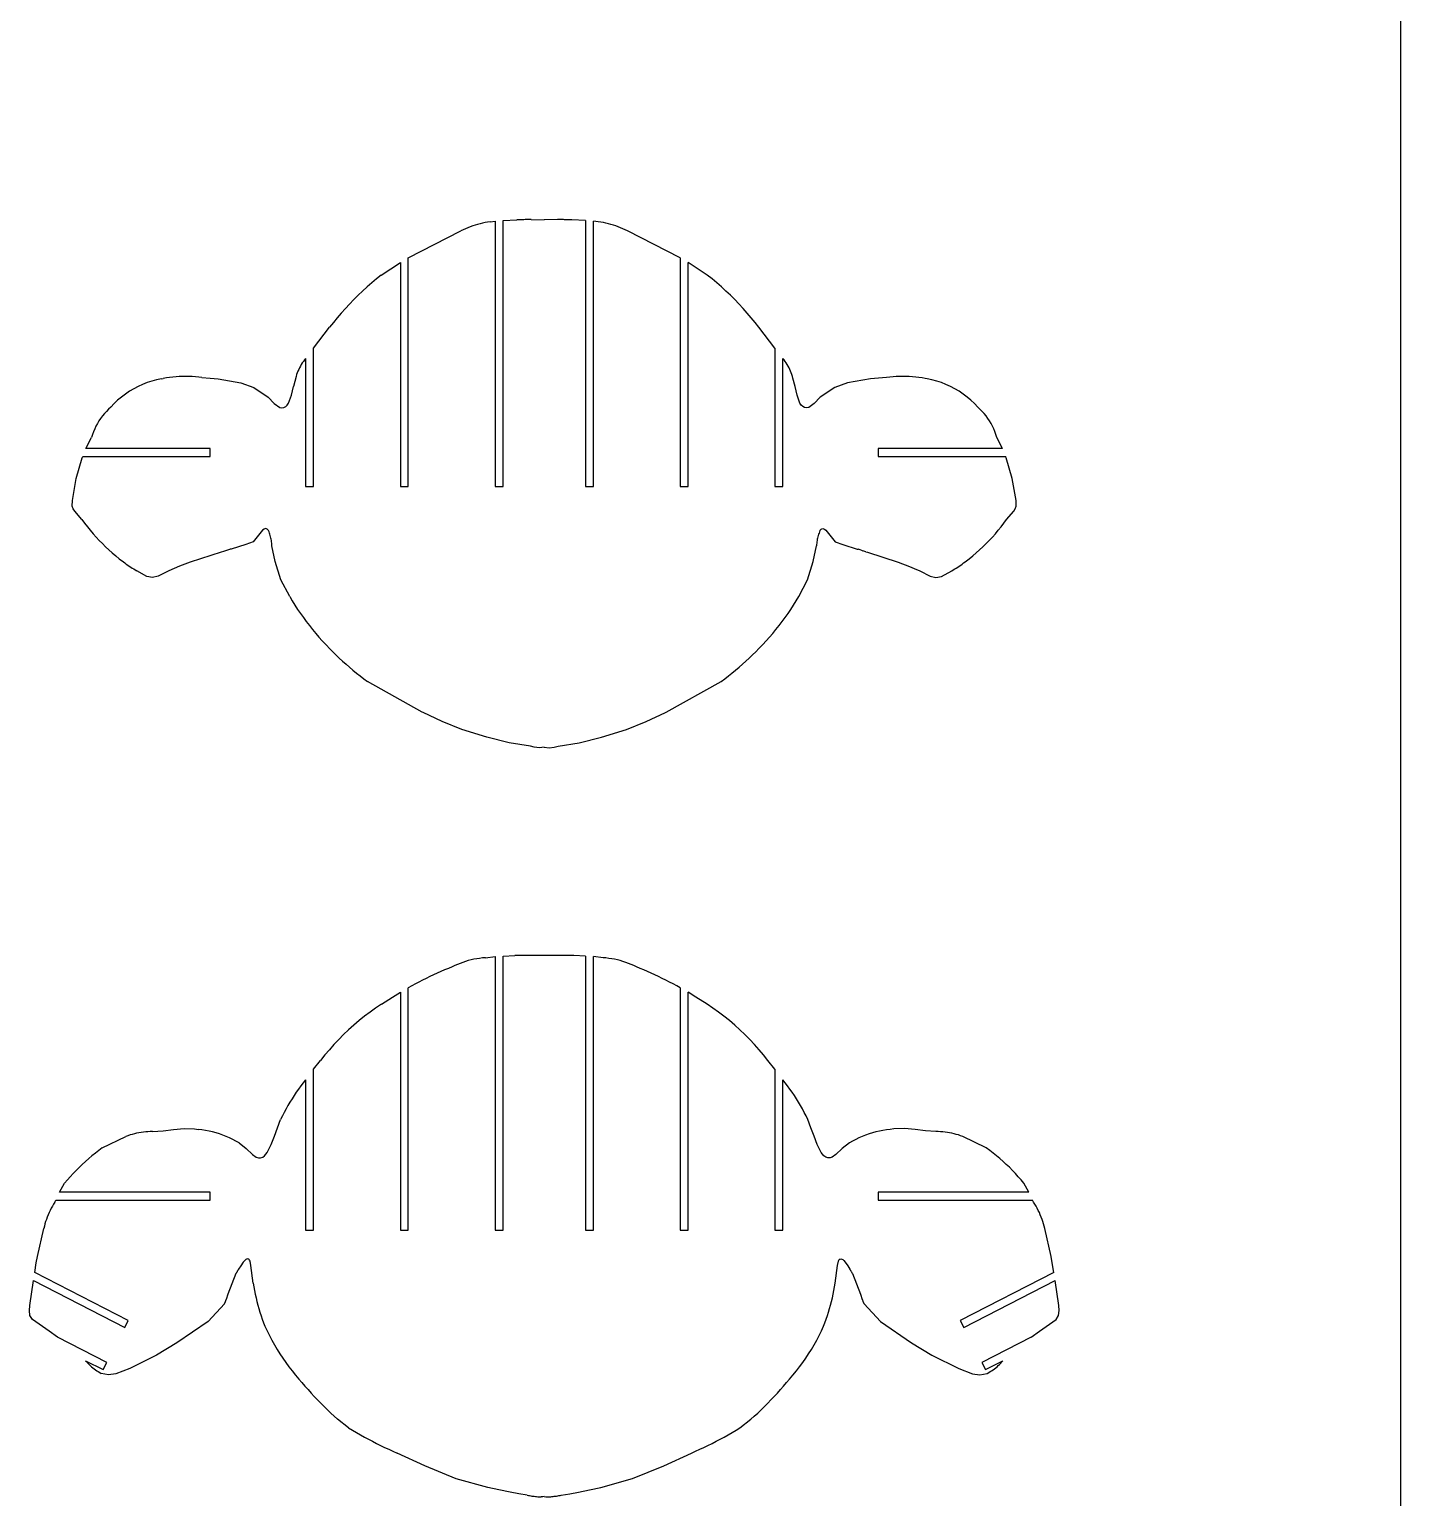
# Model space of a CAD drawing. Extents: x -170 to 170, y -270 to 270.
# Drawn here: x 105.4 to 170.5, y -0.8 to 69 of the extents above; entities that cross this region are included whole.
import ezdxf

# ---------------------------------------------------------------- set-up
doc = ezdxf.new("R2010")
doc.units = 0
doc.header["$MEASUREMENT"] = 0
doc.layers.get('0').update_dxf_attribs({"linetype": 'CONTINUOUS'})

msp = doc.modelspace()

# ---------------------------------------------------------------- linework, layer by layer
for p, q in [((170.489, 270.105), (170.489, -270.105)), ((123.358, 58.112), (125.857, 59.39)), ((125.966, 59.444), (125.857, 59.39)), ((126.077, 59.495), (125.966, 59.444)), ((126.19, 59.542), (126.077, 59.495)), ((126.304, 59.587), (126.19, 59.542)), ((126.419, 59.628), (126.304, 59.587)), ((126.535, 59.666), (126.419, 59.628)), ((126.652, 59.701), (126.535, 59.666)), ((126.77, 59.732), (126.652, 59.701)), ((126.889, 59.76), (126.77, 59.732)), ((127.009, 59.785), (126.889, 59.76)), ((127.129, 59.807), (127.009, 59.785)), ((127.25, 59.824), (127.129, 59.807)), ((127.25, 59.824), (127.483, 59.848)), ((127.483, 59.848), (127.483, 47.255)), ((127.858, 59.883), (128.511, 59.914)), ((127.858, 47.255), (127.858, 59.883)), ((128.568, 59.917), (128.511, 59.914)), ((128.624, 59.919), (128.568, 59.917)), ((128.681, 59.921), (128.624, 59.919)), ((128.738, 59.923), (128.681, 59.921)), ((128.795, 59.924), (128.738, 59.923)), ((128.852, 59.926), (128.795, 59.924)), ((128.909, 59.927), (128.852, 59.926)), ((128.966, 59.928), (128.909, 59.927)), ((129.022, 59.929), (128.966, 59.928)), ((129.079, 59.93), (129.022, 59.929)), ((129.136, 59.931), (129.079, 59.93)), ((129.193, 59.932), (129.136, 59.931)), ((129.193, 59.932), (129.816, 59.92)), ((130.44, 59.932), (129.816, 59.92)), ((130.497, 59.931), (130.44, 59.932)), ((130.554, 59.93), (130.497, 59.931)), ((130.611, 59.929), (130.554, 59.93)), ((130.667, 59.928), (130.611, 59.929)), ((130.724, 59.927), (130.667, 59.928)), ((130.781, 59.926), (130.724, 59.927)), ((130.838, 59.924), (130.781, 59.926)), ((130.895, 59.923), (130.838, 59.924)), ((130.952, 59.921), (130.895, 59.923)), ((131.009, 59.919), (130.952, 59.921)), ((131.065, 59.917), (131.009, 59.919)), ((131.122, 59.914), (131.065, 59.917)), ((131.775, 59.883), (131.122, 59.914)), ((131.775, 59.883), (131.775, 47.255)), ((132.383, 59.824), (132.15, 59.848)), ((132.15, 47.255), (132.15, 59.848)), ((132.504, 59.807), (132.383, 59.824)), ((132.624, 59.785), (132.504, 59.807)), ((132.744, 59.76), (132.624, 59.785)), ((132.863, 59.732), (132.744, 59.76)), ((132.981, 59.701), (132.863, 59.732)), ((133.098, 59.666), (132.981, 59.701)), ((133.214, 59.628), (133.098, 59.666)), ((133.329, 59.587), (133.214, 59.628)), ((133.443, 59.542), (133.329, 59.587)), ((133.556, 59.495), (133.443, 59.542)), ((133.667, 59.444), (133.556, 59.495)), ((133.776, 59.39), (133.667, 59.444)), ((136.275, 58.112), (133.776, 59.39)), ((122.073, 57.292), (122.983, 57.89)), ((122.983, 57.89), (122.983, 47.255)), ((123.358, 47.255), (123.358, 58.112)), ((136.275, 58.112), (136.275, 47.255)), ((137.56, 57.292), (136.65, 57.89)), ((136.65, 47.255), (136.65, 57.89)), ((122.073, 57.292), (121.846, 57.109)), ((137.787, 57.11), (137.56, 57.292)), ((121.189, 56.534), (120.978, 56.334)), ((121.404, 56.731), (121.189, 56.534)), ((121.623, 56.922), (121.404, 56.731)), ((121.846, 57.109), (121.623, 56.922)), ((138.011, 56.923), (137.787, 57.11)), ((138.23, 56.732), (138.011, 56.923)), ((138.445, 56.536), (138.23, 56.732)), ((138.656, 56.335), (138.445, 56.536)), ((120.568, 55.921), (120.37, 55.708)), ((120.771, 56.13), (120.568, 55.921)), ((120.978, 56.334), (120.771, 56.13)), ((138.863, 56.131), (138.656, 56.335)), ((139.066, 55.922), (138.863, 56.131)), ((139.264, 55.709), (139.066, 55.922)), ((119.986, 55.27), (119.801, 55.046)), ((120.176, 55.491), (119.986, 55.27)), ((120.37, 55.708), (120.176, 55.491)), ((139.458, 55.492), (139.264, 55.709)), ((139.648, 55.271), (139.458, 55.492)), ((139.833, 55.046), (139.648, 55.271)), ((118.858, 53.827), (119.62, 54.818)), ((119.801, 55.046), (119.62, 54.818)), ((140.013, 54.818), (139.833, 55.046)), ((140.775, 53.827), (140.013, 54.818)), ((118.858, 47.255), (118.858, 53.827)), ((140.775, 53.827), (140.775, 47.255)), ((118.278, 53.051), (118.234, 52.974)), ((118.325, 53.126), (118.278, 53.051)), ((118.375, 53.199), (118.325, 53.126)), ((118.428, 53.27), (118.375, 53.199)), ((118.483, 53.339), (118.428, 53.27)), ((118.483, 53.339), (118.483, 47.255)), ((141.205, 53.27), (141.15, 53.339)), ((141.15, 47.255), (141.15, 53.339)), ((141.258, 53.199), (141.205, 53.27)), ((141.308, 53.126), (141.258, 53.199)), ((141.355, 53.051), (141.308, 53.126)), ((141.399, 52.974), (141.355, 53.051)), ((111.405, 52.32), (111.178, 52.26)), ((111.634, 52.368), (111.405, 52.32)), ((111.634, 52.368), (111.72, 52.382)), ((111.871, 52.409), (111.72, 52.382)), ((112.024, 52.432), (111.871, 52.409)), ((112.176, 52.45), (112.024, 52.432)), ((112.33, 52.465), (112.176, 52.45)), ((112.483, 52.475), (112.33, 52.465)), ((112.637, 52.481), (112.483, 52.475)), ((112.791, 52.483), (112.637, 52.481)), ((112.945, 52.481), (112.791, 52.483)), ((113.099, 52.474), (112.945, 52.481)), ((113.252, 52.464), (113.099, 52.474)), ((113.406, 52.449), (113.252, 52.464)), ((113.558, 52.43), (113.406, 52.449)), ((113.558, 52.43), (113.943, 52.397)), ((113.943, 52.397), (114.328, 52.372)), ((114.328, 52.372), (115.407, 52.185)), ((118.031, 52.485), (117.904, 51.999)), ((118.057, 52.57), (118.031, 52.485)), ((118.086, 52.653), (118.057, 52.57)), ((118.119, 52.735), (118.086, 52.653)), ((118.154, 52.817), (118.119, 52.735)), ((118.192, 52.896), (118.154, 52.817)), ((118.234, 52.974), (118.192, 52.896)), ((141.441, 52.896), (141.399, 52.974)), ((141.479, 52.817), (141.441, 52.896)), ((141.514, 52.735), (141.479, 52.817)), ((141.547, 52.653), (141.514, 52.735)), ((141.576, 52.57), (141.547, 52.653)), ((141.602, 52.485), (141.576, 52.57)), ((141.624, 52.4), (141.602, 52.485)), ((141.729, 51.999), (141.624, 52.4)), ((145.305, 52.372), (144.226, 52.185)), ((145.69, 52.397), (145.305, 52.372)), ((146.075, 52.43), (145.69, 52.397)), ((146.227, 52.449), (146.075, 52.43)), ((146.381, 52.464), (146.227, 52.449)), ((146.534, 52.474), (146.381, 52.464)), ((146.688, 52.481), (146.534, 52.474)), ((146.842, 52.483), (146.688, 52.481)), ((146.996, 52.481), (146.842, 52.483)), ((147.15, 52.475), (146.996, 52.481)), ((147.303, 52.465), (147.15, 52.475)), ((147.457, 52.45), (147.303, 52.465)), ((147.609, 52.432), (147.457, 52.45)), ((147.762, 52.409), (147.609, 52.432)), ((147.913, 52.382), (147.762, 52.409)), ((147.999, 52.368), (147.913, 52.382)), ((148.228, 52.321), (147.999, 52.368)), ((148.455, 52.26), (148.228, 52.321)), ((109.922, 51.645), (109.735, 51.504)), ((110.116, 51.777), (109.922, 51.645)), ((110.317, 51.897), (110.116, 51.777)), ((110.524, 52.006), (110.317, 51.897)), ((110.737, 52.103), (110.524, 52.006)), ((110.956, 52.188), (110.737, 52.103)), ((111.178, 52.26), (110.956, 52.188)), ((115.407, 52.185), (116.022, 51.953)), ((116.022, 51.953), (116.705, 51.491)), ((117.674, 51.206), (117.81, 51.596)), ((117.81, 51.596), (117.904, 51.999)), ((141.823, 51.596), (141.729, 51.999)), ((141.959, 51.206), (141.823, 51.596)), ((143.611, 51.953), (142.928, 51.491)), ((144.226, 52.185), (143.611, 51.953)), ((148.677, 52.188), (148.455, 52.26)), ((148.896, 52.103), (148.677, 52.188)), ((149.109, 52.006), (148.896, 52.103)), ((149.316, 51.897), (149.109, 52.006)), ((149.517, 51.777), (149.316, 51.897)), ((149.711, 51.646), (149.517, 51.777)), ((149.898, 51.504), (149.711, 51.646)), ((109.122, 50.922), (109.021, 50.821)), ((109.227, 51.019), (109.122, 50.922)), ((109.388, 51.19), (109.227, 51.019)), ((109.557, 51.352), (109.388, 51.19)), ((109.735, 51.504), (109.557, 51.352)), ((116.705, 51.491), (116.996, 51.197)), ((116.996, 51.197), (117.255, 51.015)), ((117.255, 51.015), (117.348, 50.991)), ((117.348, 50.991), (117.451, 51)), ((117.451, 51), (117.543, 51.047)), ((117.543, 51.047), (117.613, 51.115)), ((117.613, 51.115), (117.674, 51.206)), ((142.02, 51.115), (141.959, 51.206)), ((142.09, 51.047), (142.02, 51.115)), ((142.182, 51), (142.09, 51.047)), ((142.285, 50.991), (142.182, 51)), ((142.378, 51.015), (142.285, 50.991)), ((142.637, 51.197), (142.378, 51.015)), ((142.928, 51.491), (142.637, 51.197)), ((150.076, 51.352), (149.898, 51.504)), ((150.245, 51.19), (150.076, 51.352)), ((150.406, 51.019), (150.245, 51.19)), ((150.511, 50.922), (150.406, 51.019)), ((150.612, 50.821), (150.511, 50.922)), ((108.596, 50.247), (108.528, 50.121)), ((108.67, 50.37), (108.596, 50.247)), ((108.749, 50.489), (108.67, 50.37)), ((108.834, 50.604), (108.749, 50.489)), ((108.925, 50.715), (108.834, 50.604)), ((109.021, 50.821), (108.925, 50.715)), ((150.708, 50.715), (150.612, 50.821)), ((150.799, 50.604), (150.708, 50.715)), ((150.884, 50.489), (150.799, 50.604)), ((150.963, 50.37), (150.884, 50.489)), ((151.037, 50.247), (150.963, 50.37)), ((151.105, 50.121), (151.037, 50.247)), ((108.049, 49.063), (108.321, 49.588)), ((108.363, 49.725), (108.321, 49.588)), ((108.412, 49.859), (108.363, 49.725)), ((108.467, 49.992), (108.412, 49.859)), ((108.528, 50.121), (108.467, 49.992)), ((151.166, 49.992), (151.105, 50.121)), ((151.221, 49.86), (151.166, 49.992)), ((151.27, 49.725), (151.221, 49.86)), ((151.312, 49.588), (151.27, 49.725)), ((151.584, 49.063), (151.312, 49.588)), ((113.954, 49.063), (108.049, 49.063)), ((113.954, 48.688), (113.954, 49.063)), ((151.584, 49.063), (145.679, 49.063)), ((145.679, 49.063), (145.679, 48.688)), ((107.592, 47.633), (107.872, 48.622)), ((107.872, 48.622), (107.897, 48.688)), ((107.897, 48.688), (113.954, 48.688)), ((145.679, 48.688), (151.736, 48.688)), ((151.761, 48.622), (151.736, 48.688)), ((152.041, 47.633), (151.761, 48.622)), ((107.405, 46.591), (107.592, 47.633)), ((152.228, 46.591), (152.041, 47.633)), ((118.483, 47.255), (118.858, 47.255)), ((122.983, 47.255), (123.358, 47.255)), ((127.483, 47.255), (127.858, 47.255)), ((131.775, 47.255), (132.15, 47.255)), ((136.275, 47.255), (136.65, 47.255)), ((140.775, 47.255), (141.15, 47.255)), ((107.402, 46.327), (107.405, 46.591)), ((107.445, 46.201), (107.402, 46.327)), ((107.515, 46.089), (107.445, 46.201)), ((107.857, 45.685), (107.515, 46.089)), ((151.776, 45.685), (152.118, 46.089)), ((152.118, 46.089), (152.188, 46.202)), ((152.188, 46.202), (152.231, 46.327)), ((152.231, 46.327), (152.228, 46.591)), ((107.857, 45.685), (107.985, 45.512)), ((107.985, 45.512), (108.117, 45.343)), ((108.117, 45.343), (108.252, 45.176)), ((151.381, 45.176), (151.516, 45.343)), ((151.516, 45.343), (151.648, 45.512)), ((151.648, 45.512), (151.776, 45.685)), ((108.252, 45.176), (108.391, 45.013)), ((108.391, 45.013), (108.534, 44.853)), ((108.534, 44.853), (108.681, 44.696)), ((108.681, 44.696), (108.831, 44.542)), ((115.996, 44.634), (115.638, 44.495)), ((116.443, 45.187), (115.996, 44.634)), ((116.511, 45.237), (116.443, 45.187)), ((116.549, 45.251), (116.511, 45.237)), ((116.589, 45.254), (116.549, 45.251)), ((116.627, 45.244), (116.589, 45.254)), ((116.662, 45.224), (116.627, 45.244)), ((116.721, 45.164), (116.662, 45.224)), ((116.745, 45.106), (116.721, 45.164)), ((116.766, 45.048), (116.745, 45.106)), ((116.786, 44.989), (116.766, 45.048)), ((116.804, 44.93), (116.786, 44.989)), ((116.821, 44.87), (116.804, 44.93)), ((116.835, 44.81), (116.821, 44.87)), ((116.848, 44.749), (116.835, 44.81)), ((116.859, 44.688), (116.848, 44.749)), ((116.868, 44.626), (116.859, 44.688)), ((116.876, 44.564), (116.868, 44.626)), ((142.765, 44.626), (142.758, 44.564)), ((142.774, 44.688), (142.765, 44.626)), ((142.785, 44.749), (142.774, 44.688)), ((142.798, 44.81), (142.785, 44.749)), ((142.812, 44.87), (142.798, 44.81)), ((142.829, 44.93), (142.812, 44.87)), ((142.847, 44.989), (142.829, 44.93)), ((142.867, 45.048), (142.847, 44.989)), ((142.888, 45.106), (142.867, 45.048)), ((142.912, 45.164), (142.888, 45.106)), ((142.912, 45.164), (142.971, 45.224)), ((142.971, 45.224), (143.006, 45.244)), ((143.006, 45.244), (143.044, 45.254)), ((143.044, 45.254), (143.084, 45.251)), ((143.084, 45.251), (143.122, 45.237)), ((143.122, 45.237), (143.19, 45.187)), ((143.19, 45.187), (143.637, 44.634)), ((143.637, 44.634), (143.995, 44.495)), ((150.802, 44.542), (150.952, 44.696)), ((150.952, 44.696), (151.099, 44.853)), ((151.099, 44.853), (151.242, 45.013)), ((151.242, 45.013), (151.381, 45.176)), ((108.831, 44.542), (108.985, 44.392)), ((108.985, 44.392), (109.142, 44.246)), ((109.142, 44.246), (109.302, 44.103)), ((109.302, 44.103), (109.466, 43.964)), ((109.466, 43.964), (109.632, 43.829)), ((114.467, 44.131), (113, 43.662)), ((114.576, 44.169), (114.467, 44.131)), ((114.722, 44.219), (114.576, 44.169)), ((114.868, 44.269), (114.722, 44.219)), ((114.904, 44.281), (114.868, 44.269)), ((114.914, 44.276), (114.904, 44.281)), ((114.926, 44.273), (114.914, 44.276)), ((114.951, 44.274), (114.926, 44.273)), ((115.638, 44.495), (114.951, 44.274)), ((116.881, 44.503), (116.876, 44.564)), ((116.885, 44.441), (116.881, 44.503)), ((117.043, 43.693), (116.885, 44.441)), ((142.59, 43.693), (142.748, 44.441)), ((142.752, 44.503), (142.748, 44.441)), ((142.758, 44.564), (142.752, 44.503)), ((143.995, 44.495), (144.682, 44.274)), ((144.682, 44.274), (144.707, 44.273)), ((144.707, 44.273), (144.719, 44.276)), ((144.719, 44.276), (144.729, 44.281)), ((144.874, 44.231), (144.729, 44.281)), ((144.874, 44.231), (144.947, 44.206)), ((145.093, 44.156), (144.947, 44.206)), ((145.093, 44.156), (145.166, 44.131)), ((145.166, 44.131), (146.633, 43.662)), ((150.001, 43.829), (150.167, 43.964)), ((150.167, 43.964), (150.331, 44.103)), ((150.331, 44.103), (150.491, 44.246)), ((150.491, 44.246), (150.648, 44.392)), ((150.648, 44.392), (150.802, 44.542)), ((109.632, 43.829), (109.698, 43.776)), ((109.698, 43.776), (109.764, 43.725)), ((109.764, 43.725), (109.831, 43.674)), ((109.831, 43.674), (109.899, 43.624)), ((109.899, 43.624), (109.967, 43.575)), ((109.967, 43.575), (110.036, 43.526)), ((110.036, 43.526), (110.105, 43.479)), ((110.105, 43.479), (110.175, 43.432)), ((110.175, 43.432), (110.246, 43.386)), ((110.246, 43.386), (110.317, 43.341)), ((110.317, 43.341), (110.388, 43.297)), ((110.388, 43.297), (110.46, 43.254)), ((110.944, 42.977), (110.46, 43.254)), ((111.983, 43.253), (111.488, 42.994)), ((112.242, 43.368), (111.983, 43.253)), ((112.497, 43.471), (112.242, 43.368)), ((113, 43.662), (112.497, 43.471)), ((117.306, 42.827), (117.043, 43.693)), ((142.327, 42.827), (142.59, 43.693)), ((146.633, 43.662), (147.169, 43.458)), ((147.169, 43.458), (147.391, 43.368)), ((147.391, 43.368), (147.65, 43.253)), ((147.65, 43.253), (148.145, 42.994)), ((148.689, 42.977), (149.173, 43.254)), ((149.173, 43.254), (149.245, 43.297)), ((149.245, 43.297), (149.316, 43.341)), ((149.316, 43.341), (149.387, 43.386)), ((149.387, 43.386), (149.458, 43.432)), ((149.458, 43.432), (149.528, 43.479)), ((149.528, 43.479), (149.597, 43.526)), ((149.597, 43.526), (149.666, 43.575)), ((149.666, 43.575), (149.734, 43.624)), ((149.734, 43.624), (149.802, 43.674)), ((149.802, 43.674), (149.869, 43.725)), ((149.869, 43.725), (149.935, 43.776)), ((149.935, 43.776), (150.001, 43.829)), ((111.218, 42.929), (110.944, 42.977)), ((111.488, 42.994), (111.218, 42.929)), ((117.726, 42.026), (117.306, 42.827)), ((141.907, 42.026), (142.327, 42.827)), ((148.145, 42.994), (148.416, 42.929)), ((148.416, 42.929), (148.689, 42.977)), ((117.726, 42.026), (117.848, 41.822)), ((141.785, 41.822), (141.907, 42.026)), ((117.848, 41.822), (117.974, 41.621)), ((117.974, 41.621), (118.104, 41.422)), ((118.104, 41.422), (118.238, 41.225)), ((118.238, 41.225), (118.375, 41.032)), ((141.258, 41.032), (141.395, 41.225)), ((141.395, 41.225), (141.529, 41.422)), ((141.529, 41.422), (141.659, 41.621)), ((141.659, 41.621), (141.785, 41.822)), ((118.375, 41.032), (118.516, 40.841)), ((118.516, 40.841), (118.661, 40.652)), ((118.661, 40.652), (118.81, 40.467)), ((118.81, 40.467), (118.962, 40.284)), ((140.671, 40.284), (140.823, 40.467)), ((140.823, 40.467), (140.972, 40.652)), ((140.972, 40.652), (141.117, 40.841)), ((141.117, 40.841), (141.258, 41.032)), ((118.962, 40.284), (119.117, 40.104)), ((119.117, 40.104), (119.276, 39.928)), ((119.276, 39.928), (119.439, 39.754)), ((119.469, 39.722), (119.439, 39.754)), ((140.164, 39.722), (140.194, 39.754)), ((140.194, 39.754), (140.357, 39.928)), ((140.357, 39.928), (140.516, 40.104)), ((140.516, 40.104), (140.671, 40.284)), ((119.469, 39.722), (119.619, 39.565)), ((119.619, 39.565), (119.771, 39.41)), ((119.771, 39.41), (119.926, 39.258)), ((119.926, 39.258), (120.082, 39.108)), ((120.082, 39.108), (120.242, 38.961)), ((139.392, 38.961), (139.551, 39.108)), ((139.551, 39.108), (139.707, 39.258)), ((139.707, 39.258), (139.862, 39.41)), ((139.862, 39.41), (140.014, 39.565)), ((140.014, 39.565), (140.164, 39.722)), ((120.242, 38.961), (120.403, 38.816)), ((120.403, 38.816), (120.566, 38.674)), ((120.566, 38.674), (120.732, 38.534)), ((120.732, 38.534), (120.9, 38.397)), ((120.9, 38.397), (121.07, 38.262)), ((138.563, 38.262), (138.733, 38.397)), ((138.733, 38.397), (138.901, 38.534)), ((138.901, 38.534), (139.067, 38.674)), ((139.067, 38.674), (139.23, 38.816)), ((139.23, 38.816), (139.392, 38.961)), ((121.07, 38.262), (121.242, 38.13)), ((121.242, 38.13), (121.416, 38.001)), ((124.021, 36.544), (121.416, 38.001)), ((135.612, 36.544), (138.217, 38.001)), ((138.217, 38.001), (138.391, 38.13)), ((138.391, 38.13), (138.563, 38.262)), ((124.062, 36.523), (124.021, 36.544)), ((124.97, 36.094), (124.062, 36.523)), ((134.663, 36.094), (135.578, 36.527)), ((135.578, 36.527), (135.612, 36.544)), ((125.907, 35.712), (124.97, 36.094)), ((127.091, 35.354), (125.907, 35.712)), ((132.542, 35.354), (133.726, 35.712)), ((133.726, 35.712), (134.663, 36.094)), ((128.154, 35.084), (127.091, 35.354)), ((129.158, 34.922), (128.154, 35.084)), ((129.342, 34.875), (129.158, 34.922)), ((129.588, 34.848), (129.342, 34.875)), ((129.817, 34.879), (129.588, 34.848)), ((129.817, 34.879), (130.045, 34.848)), ((130.045, 34.848), (130.291, 34.875)), ((130.291, 34.875), (130.475, 34.922)), ((130.475, 34.922), (131.479, 35.084)), ((131.479, 35.084), (132.542, 35.354)), ((125.44, 24.446), (125.262, 24.374)), ((125.564, 24.506), (125.44, 24.446)), ((125.69, 24.562), (125.564, 24.506)), ((125.818, 24.613), (125.69, 24.562)), ((125.947, 24.66), (125.818, 24.613)), ((126.078, 24.703), (125.947, 24.66)), ((126.21, 24.742), (126.078, 24.703)), ((126.344, 24.776), (126.21, 24.742)), ((126.478, 24.806), (126.344, 24.776)), ((126.613, 24.831), (126.478, 24.806)), ((126.749, 24.852), (126.613, 24.831)), ((126.886, 24.868), (126.749, 24.852)), ((127.023, 24.88), (126.886, 24.868)), ((127.023, 24.88), (127.483, 24.936)), ((127.483, 24.936), (127.483, 11.943)), ((127.858, 24.961), (128.419, 24.984)), ((127.858, 11.943), (127.858, 24.961)), ((128.489, 24.986), (128.419, 24.984)), ((128.56, 24.988), (128.489, 24.986)), ((128.63, 24.99), (128.56, 24.988)), ((128.701, 24.991), (128.63, 24.99)), ((128.771, 24.992), (128.701, 24.991)), ((128.841, 24.993), (128.771, 24.992)), ((128.912, 24.994), (128.841, 24.993)), ((128.982, 24.994), (128.912, 24.994)), ((129.052, 24.994), (128.982, 24.994)), ((129.123, 24.994), (129.052, 24.994)), ((129.193, 24.994), (129.123, 24.994)), ((129.264, 24.994), (129.193, 24.994)), ((130.369, 24.994), (129.264, 24.994)), ((130.44, 24.994), (130.369, 24.994)), ((130.51, 24.994), (130.44, 24.994)), ((130.581, 24.994), (130.51, 24.994)), ((130.651, 24.994), (130.581, 24.994)), ((130.721, 24.994), (130.651, 24.994)), ((130.792, 24.993), (130.721, 24.994)), ((130.862, 24.992), (130.792, 24.993)), ((130.932, 24.991), (130.862, 24.992)), ((131.003, 24.99), (130.932, 24.991)), ((131.073, 24.988), (131.003, 24.99)), ((131.144, 24.986), (131.073, 24.988)), ((131.214, 24.984), (131.144, 24.986)), ((131.775, 24.961), (131.214, 24.984)), ((131.775, 24.961), (131.775, 11.943)), ((132.61, 24.88), (132.15, 24.936)), ((132.15, 11.943), (132.15, 24.936)), ((132.747, 24.868), (132.61, 24.88)), ((132.884, 24.852), (132.747, 24.868)), ((133.02, 24.831), (132.884, 24.852)), ((133.155, 24.806), (133.02, 24.831)), ((133.289, 24.776), (133.155, 24.806)), ((133.423, 24.742), (133.289, 24.776)), ((133.555, 24.703), (133.423, 24.742)), ((133.686, 24.66), (133.555, 24.703)), ((133.815, 24.613), (133.686, 24.66)), ((133.943, 24.562), (133.815, 24.613)), ((134.069, 24.506), (133.943, 24.562)), ((134.193, 24.446), (134.069, 24.506)), ((134.371, 24.374), (134.193, 24.446)), ((123.866, 23.728), (123.696, 23.639)), ((124.037, 23.816), (123.866, 23.728)), ((124.209, 23.902), (124.037, 23.816)), ((124.382, 23.985), (124.209, 23.902)), ((124.557, 24.067), (124.382, 23.985)), ((124.732, 24.147), (124.557, 24.067)), ((124.907, 24.225), (124.732, 24.147)), ((125.084, 24.301), (124.907, 24.225)), ((125.262, 24.374), (125.084, 24.301)), ((134.549, 24.301), (134.371, 24.374)), ((134.726, 24.225), (134.549, 24.301)), ((134.901, 24.147), (134.726, 24.225)), ((135.076, 24.067), (134.901, 24.147)), ((135.25, 23.985), (135.076, 24.067)), ((135.424, 23.902), (135.25, 23.985)), ((135.596, 23.816), (135.424, 23.902)), ((135.767, 23.728), (135.596, 23.816)), ((135.937, 23.639), (135.767, 23.728)), ((122.083, 22.674), (122.615, 23.016)), ((122.615, 23.016), (122.983, 23.239)), ((122.983, 23.239), (122.983, 11.943)), ((123.527, 23.547), (123.358, 23.454)), ((123.358, 11.943), (123.358, 23.454)), ((123.696, 23.639), (123.527, 23.547)), ((136.106, 23.547), (135.937, 23.639)), ((136.275, 23.454), (136.106, 23.547)), ((136.275, 23.454), (136.275, 11.943)), ((137.018, 23.016), (136.65, 23.239)), ((136.65, 11.943), (136.65, 23.239)), ((137.55, 22.674), (137.018, 23.016)), ((121.81, 22.49), (121.542, 22.299)), ((122.083, 22.674), (121.81, 22.49)), ((137.823, 22.491), (137.55, 22.674)), ((138.091, 22.299), (137.823, 22.491)), ((120.772, 21.681), (120.527, 21.461)), ((121.023, 21.894), (120.772, 21.681)), ((121.28, 22.1), (121.023, 21.894)), ((121.542, 22.299), (121.28, 22.1)), ((138.353, 22.101), (138.091, 22.299)), ((138.61, 21.895), (138.353, 22.101)), ((138.861, 21.681), (138.61, 21.895)), ((139.106, 21.461), (138.861, 21.681)), ((120.056, 21.001), (119.831, 20.761)), ((120.289, 21.234), (120.056, 21.001)), ((120.527, 21.461), (120.289, 21.234)), ((139.344, 21.234), (139.106, 21.461)), ((139.577, 21.001), (139.344, 21.234)), ((139.802, 20.761), (139.577, 21.001)), ((119.401, 20.263), (119.196, 20.005)), ((119.612, 20.515), (119.401, 20.263)), ((119.831, 20.761), (119.612, 20.515)), ((140.021, 20.515), (139.802, 20.761)), ((140.232, 20.263), (140.021, 20.515)), ((140.437, 20.005), (140.232, 20.263)), ((118.858, 19.583), (119.196, 20.005)), ((118.858, 11.943), (118.858, 19.583)), ((140.775, 19.583), (140.437, 20.005)), ((140.775, 19.583), (140.775, 11.943)), ((118.369, 18.942), (118.257, 18.793)), ((118.483, 19.088), (118.369, 18.942)), ((118.483, 19.088), (118.483, 11.943)), ((141.264, 18.942), (141.15, 19.088)), ((141.15, 11.943), (141.15, 19.088)), ((141.376, 18.793), (141.264, 18.942)), ((117.837, 18.18), (117.739, 18.022)), ((117.938, 18.337), (117.837, 18.18)), ((118.041, 18.491), (117.938, 18.337)), ((118.147, 18.643), (118.041, 18.491)), ((118.257, 18.793), (118.147, 18.643)), ((141.486, 18.643), (141.376, 18.793)), ((141.592, 18.491), (141.486, 18.643)), ((141.695, 18.337), (141.592, 18.491)), ((141.796, 18.18), (141.695, 18.337)), ((141.893, 18.022), (141.796, 18.18)), ((117.465, 17.538), (117.379, 17.373)), ((117.553, 17.701), (117.465, 17.538)), ((117.645, 17.863), (117.553, 17.701)), ((117.739, 18.022), (117.645, 17.863)), ((141.988, 17.863), (141.893, 18.022)), ((142.08, 17.701), (141.988, 17.863)), ((142.168, 17.538), (142.08, 17.701)), ((142.254, 17.373), (142.168, 17.538)), ((112.208, 16.73), (112.708, 16.773)), ((112.708, 16.773), (113.208, 16.756)), ((113.208, 16.756), (113.391, 16.732)), ((117.004, 16.412), (117.149, 16.81)), ((117.149, 16.81), (117.297, 17.206)), ((117.379, 17.373), (117.297, 17.206)), ((142.336, 17.206), (142.254, 17.373)), ((142.484, 16.81), (142.336, 17.206)), ((142.629, 16.412), (142.484, 16.81)), ((146.425, 16.756), (146.242, 16.732)), ((146.925, 16.773), (146.425, 16.756)), ((147.425, 16.73), (146.925, 16.773)), ((108.827, 15.85), (109.937, 16.394)), ((110.04, 16.431), (109.937, 16.394)), ((110.143, 16.464), (110.04, 16.431)), ((110.247, 16.494), (110.143, 16.464)), ((110.352, 16.521), (110.247, 16.494)), ((110.458, 16.545), (110.352, 16.521)), ((110.565, 16.566), (110.458, 16.545)), ((110.672, 16.584), (110.565, 16.566)), ((110.78, 16.599), (110.672, 16.584)), ((110.887, 16.61), (110.78, 16.599)), ((110.996, 16.619), (110.887, 16.61)), ((111.104, 16.624), (110.996, 16.619)), ((111.213, 16.626), (111.104, 16.624)), ((111.213, 16.626), (111.713, 16.656)), ((111.713, 16.656), (112.208, 16.73)), ((113.56, 16.71), (113.391, 16.732)), ((113.729, 16.683), (113.56, 16.71)), ((113.897, 16.649), (113.729, 16.683)), ((114.064, 16.61), (113.897, 16.649)), ((114.229, 16.564), (114.064, 16.61)), ((114.392, 16.513), (114.229, 16.564)), ((114.554, 16.455), (114.392, 16.513)), ((114.713, 16.393), (114.554, 16.455)), ((114.87, 16.324), (114.713, 16.393)), ((115.024, 16.25), (114.87, 16.324)), ((115.176, 16.17), (115.024, 16.25)), ((115.324, 16.085), (115.176, 16.17)), ((115.324, 16.085), (115.661, 15.828)), ((116.853, 16.017), (117.004, 16.412)), ((142.78, 16.017), (142.629, 16.412)), ((144.309, 16.085), (143.972, 15.828)), ((144.457, 16.17), (144.309, 16.085)), ((144.609, 16.25), (144.457, 16.17)), ((144.763, 16.324), (144.609, 16.25)), ((144.92, 16.393), (144.763, 16.324)), ((145.079, 16.456), (144.92, 16.393)), ((145.241, 16.513), (145.079, 16.456)), ((145.404, 16.564), (145.241, 16.513)), ((145.569, 16.61), (145.404, 16.564)), ((145.736, 16.649), (145.569, 16.61)), ((145.904, 16.683), (145.736, 16.649)), ((146.073, 16.71), (145.904, 16.683)), ((146.242, 16.732), (146.073, 16.71)), ((147.92, 16.656), (147.425, 16.73)), ((148.42, 16.626), (147.92, 16.656)), ((148.529, 16.624), (148.42, 16.626)), ((148.637, 16.619), (148.529, 16.624)), ((148.745, 16.61), (148.637, 16.619)), ((148.853, 16.599), (148.745, 16.61)), ((148.961, 16.584), (148.853, 16.599)), ((149.068, 16.566), (148.961, 16.584)), ((149.175, 16.546), (149.068, 16.566)), ((149.281, 16.521), (149.175, 16.546)), ((149.386, 16.494), (149.281, 16.521)), ((149.49, 16.464), (149.386, 16.494)), ((149.593, 16.431), (149.49, 16.464)), ((149.696, 16.395), (149.593, 16.431)), ((150.806, 15.85), (149.696, 16.395)), ((108.181, 15.344), (108.027, 15.209)), ((108.338, 15.476), (108.181, 15.344)), ((108.499, 15.604), (108.338, 15.476)), ((108.662, 15.729), (108.499, 15.604)), ((108.827, 15.85), (108.662, 15.729)), ((115.661, 15.828), (115.968, 15.538)), ((115.968, 15.538), (116.139, 15.414)), ((116.139, 15.414), (116.24, 15.38)), ((116.24, 15.38), (116.345, 15.38)), ((116.345, 15.38), (116.446, 15.413)), ((116.446, 15.413), (116.532, 15.475)), ((116.532, 15.475), (116.665, 15.639)), ((116.665, 15.639), (116.853, 16.017)), ((142.968, 15.639), (142.78, 16.017)), ((143.101, 15.475), (142.968, 15.639)), ((143.187, 15.414), (143.101, 15.475)), ((143.288, 15.38), (143.187, 15.414)), ((143.393, 15.38), (143.288, 15.38)), ((143.494, 15.415), (143.393, 15.38)), ((143.665, 15.538), (143.494, 15.415)), ((143.972, 15.828), (143.665, 15.538)), ((150.972, 15.729), (150.806, 15.85)), ((151.134, 15.604), (150.972, 15.729)), ((151.295, 15.476), (151.134, 15.604)), ((151.452, 15.344), (151.295, 15.476)), ((151.606, 15.209), (151.452, 15.344)), ((107.582, 14.783), (107.441, 14.635)), ((107.727, 14.928), (107.582, 14.783)), ((107.876, 15.07), (107.727, 14.928)), ((108.027, 15.209), (107.876, 15.07)), ((151.757, 15.07), (151.606, 15.209)), ((151.906, 14.929), (151.757, 15.07)), ((152.051, 14.783), (151.906, 14.929)), ((152.192, 14.635), (152.051, 14.783)), ((106.8, 13.75), (107.035, 14.172)), ((107.167, 14.329), (107.035, 14.172)), ((107.302, 14.484), (107.167, 14.329)), ((107.441, 14.635), (107.302, 14.484)), ((152.331, 14.484), (152.192, 14.635)), ((152.466, 14.329), (152.331, 14.484)), ((152.598, 14.172), (152.466, 14.329)), ((152.833, 13.751), (152.598, 14.172)), ((106.578, 13.279), (106.517, 13.182)), ((106.578, 13.279), (106.628, 13.375)), ((106.628, 13.375), (113.954, 13.375)), ((113.954, 13.75), (106.8, 13.75)), ((113.954, 13.375), (113.954, 13.75)), ((145.679, 13.751), (145.679, 13.376)), ((152.833, 13.751), (145.679, 13.751)), ((145.679, 13.376), (153.005, 13.376)), ((153.055, 13.279), (153.005, 13.376)), ((153.116, 13.182), (153.055, 13.279)), ((106.213, 12.565), (106.174, 12.457)), ((106.256, 12.672), (106.213, 12.565)), ((106.302, 12.777), (106.256, 12.672)), ((106.351, 12.88), (106.302, 12.777)), ((106.403, 12.982), (106.351, 12.88)), ((106.458, 13.083), (106.403, 12.982)), ((106.517, 13.182), (106.458, 13.083)), ((153.175, 13.083), (153.116, 13.182)), ((153.23, 12.982), (153.175, 13.083)), ((153.282, 12.88), (153.23, 12.982)), ((153.331, 12.777), (153.282, 12.88)), ((153.377, 12.672), (153.331, 12.777)), ((153.42, 12.565), (153.377, 12.672)), ((153.459, 12.458), (153.42, 12.565)), ((105.746, 10.687), (106.049, 12.016)), ((106.075, 12.128), (106.049, 12.016)), ((106.104, 12.239), (106.075, 12.128)), ((106.137, 12.349), (106.104, 12.239)), ((106.174, 12.457), (106.137, 12.349)), ((118.483, 11.943), (118.858, 11.943)), ((122.983, 11.943), (123.358, 11.943)), ((127.483, 11.943), (127.858, 11.943)), ((131.775, 11.943), (132.15, 11.943)), ((136.275, 11.943), (136.65, 11.943)), ((140.775, 11.943), (141.15, 11.943)), ((153.496, 12.349), (153.459, 12.458)), ((153.529, 12.239), (153.496, 12.349)), ((153.558, 12.128), (153.529, 12.239)), ((153.584, 12.016), (153.558, 12.128)), ((153.887, 10.687), (153.584, 12.016)), ((105.691, 10.391), (105.746, 10.687)), ((115.594, 10.51), (115.522, 10.428)), ((115.638, 10.545), (115.594, 10.51)), ((115.683, 10.568), (115.638, 10.545)), ((115.735, 10.577), (115.683, 10.568)), ((115.762, 10.573), (115.735, 10.577)), ((115.786, 10.561), (115.762, 10.573)), ((115.803, 10.547), (115.786, 10.561)), ((115.818, 10.528), (115.803, 10.547)), ((115.843, 10.474), (115.818, 10.528)), ((115.882, 10.265), (115.843, 10.474)), ((143.751, 10.265), (143.79, 10.474)), ((143.79, 10.474), (143.815, 10.528)), ((143.815, 10.528), (143.83, 10.547)), ((143.83, 10.547), (143.847, 10.561)), ((143.847, 10.561), (143.871, 10.573)), ((143.871, 10.573), (143.898, 10.577)), ((143.898, 10.577), (143.95, 10.568)), ((143.95, 10.568), (143.995, 10.545)), ((143.995, 10.545), (144.039, 10.51)), ((144.039, 10.51), (144.111, 10.428)), ((153.942, 10.391), (153.887, 10.687)), ((105.619, 9.937), (105.691, 10.391)), ((110.063, 7.657), (105.619, 9.937)), ((115.175, 9.884), (114.791, 8.909)), ((115.185, 9.902), (115.175, 9.884)), ((115.195, 9.92), (115.185, 9.902)), ((115.206, 9.938), (115.195, 9.92)), ((115.216, 9.956), (115.206, 9.938)), ((115.227, 9.974), (115.216, 9.956)), ((115.238, 9.992), (115.227, 9.974)), ((115.248, 10.01), (115.238, 9.992)), ((115.259, 10.028), (115.248, 10.01)), ((115.27, 10.046), (115.259, 10.028)), ((115.28, 10.064), (115.27, 10.046)), ((115.291, 10.082), (115.28, 10.064)), ((115.302, 10.1), (115.291, 10.082)), ((115.401, 10.257), (115.302, 10.1)), ((115.522, 10.428), (115.401, 10.257)), ((115.999, 9.422), (115.882, 10.265)), ((143.634, 9.422), (143.751, 10.265)), ((144.111, 10.428), (144.232, 10.257)), ((144.232, 10.257), (144.331, 10.1)), ((144.342, 10.082), (144.331, 10.1)), ((144.353, 10.064), (144.342, 10.082)), ((144.363, 10.046), (144.353, 10.064)), ((144.374, 10.028), (144.363, 10.046)), ((144.385, 10.01), (144.374, 10.028)), ((144.395, 9.992), (144.385, 10.01)), ((144.406, 9.974), (144.395, 9.992)), ((144.417, 9.956), (144.406, 9.974)), ((144.427, 9.938), (144.417, 9.956)), ((144.438, 9.92), (144.427, 9.938)), ((144.448, 9.902), (144.438, 9.92)), ((144.458, 9.884), (144.448, 9.902)), ((144.458, 9.884), (144.842, 8.909)), ((154.014, 9.937), (149.57, 7.657)), ((154.014, 9.937), (153.942, 10.391)), ((105.381, 8.36), (105.555, 9.548)), ((105.555, 9.548), (109.891, 7.323)), ((115.999, 9.422), (116.028, 9.249)), ((116.028, 9.249), (116.059, 9.076)), ((116.059, 9.076), (116.094, 8.903)), ((143.539, 8.903), (143.574, 9.076)), ((143.574, 9.076), (143.605, 9.249)), ((143.605, 9.249), (143.634, 9.422)), ((149.742, 7.323), (154.078, 9.548)), ((154.252, 8.36), (154.078, 9.548)), ((114.627, 8.448), (113.851, 7.605)), ((114.627, 8.448), (114.635, 8.464)), ((114.635, 8.464), (114.643, 8.48)), ((114.643, 8.48), (114.651, 8.496)), ((114.651, 8.496), (114.658, 8.513)), ((114.658, 8.513), (114.665, 8.529)), ((114.665, 8.529), (114.672, 8.546)), ((114.672, 8.546), (114.679, 8.563)), ((114.679, 8.563), (114.686, 8.579)), ((114.686, 8.579), (114.692, 8.596)), ((114.692, 8.596), (114.698, 8.613)), ((114.698, 8.613), (114.705, 8.63)), ((114.705, 8.63), (114.71, 8.647)), ((114.791, 8.909), (114.71, 8.647)), ((116.094, 8.903), (116.132, 8.731)), ((116.132, 8.731), (116.174, 8.56)), ((116.174, 8.56), (116.218, 8.39)), ((116.218, 8.39), (116.265, 8.221)), ((143.368, 8.221), (143.415, 8.39)), ((143.415, 8.39), (143.459, 8.56)), ((143.459, 8.56), (143.501, 8.732)), ((143.501, 8.732), (143.539, 8.903)), ((144.842, 8.909), (144.923, 8.647)), ((144.923, 8.647), (144.928, 8.63)), ((144.928, 8.63), (144.935, 8.613)), ((144.935, 8.613), (144.941, 8.596)), ((144.941, 8.596), (144.947, 8.579)), ((144.947, 8.579), (144.954, 8.563)), ((144.954, 8.563), (144.961, 8.546)), ((144.961, 8.546), (144.968, 8.529)), ((144.968, 8.529), (144.975, 8.513)), ((144.975, 8.513), (144.982, 8.496)), ((144.982, 8.496), (144.99, 8.48)), ((144.99, 8.48), (144.998, 8.464)), ((144.998, 8.464), (145.006, 8.448)), ((145.006, 8.448), (145.782, 7.605)), ((105.363, 8.127), (105.381, 8.36)), ((105.393, 7.899), (105.363, 8.127)), ((105.506, 7.701), (105.393, 7.899)), ((106.3, 7.152), (105.506, 7.701)), ((116.265, 8.221), (116.315, 8.052)), ((116.315, 8.052), (116.368, 7.884)), ((116.368, 7.884), (116.425, 7.718)), ((116.425, 7.718), (116.484, 7.552)), ((143.149, 7.552), (143.208, 7.718)), ((143.208, 7.718), (143.265, 7.885)), ((143.265, 7.885), (143.318, 8.052)), ((143.318, 8.052), (143.368, 8.221)), ((153.333, 7.152), (154.127, 7.701)), ((154.127, 7.701), (154.24, 7.899)), ((154.24, 7.899), (154.27, 8.127)), ((154.27, 8.127), (154.252, 8.36)), ((106.692, 6.858), (106.3, 7.152)), ((109.891, 7.323), (110.063, 7.657)), ((113.851, 7.605), (112.369, 6.593)), ((116.484, 7.552), (116.546, 7.388)), ((116.546, 7.388), (116.651, 7.16)), ((116.651, 7.16), (116.761, 6.936)), ((142.872, 6.936), (142.982, 7.161)), ((142.982, 7.161), (143.087, 7.388)), ((143.087, 7.388), (143.149, 7.552)), ((145.782, 7.605), (147.264, 6.593)), ((149.57, 7.657), (149.742, 7.323)), ((152.941, 6.858), (153.333, 7.152)), ((109.035, 5.655), (106.692, 6.858)), ((112.369, 6.593), (111.405, 6.006)), ((116.761, 6.936), (116.877, 6.715)), ((116.877, 6.715), (116.999, 6.496)), ((116.999, 6.496), (117.126, 6.281)), ((117.126, 6.281), (117.259, 6.069)), ((142.374, 6.069), (142.507, 6.281)), ((142.507, 6.281), (142.634, 6.496)), ((142.634, 6.496), (142.756, 6.715)), ((142.756, 6.715), (142.872, 6.936)), ((147.264, 6.593), (148.228, 6.006)), ((152.941, 6.858), (150.598, 5.655)), ((108.033, 5.748), (108.864, 5.321)), ((108.033, 5.748), (108.085, 5.688)), ((108.085, 5.688), (108.139, 5.629)), ((108.139, 5.629), (108.196, 5.572)), ((108.864, 5.321), (109.035, 5.655)), ((111.405, 6.006), (110.134, 5.374)), ((117.259, 6.069), (117.397, 5.861)), ((117.397, 5.861), (117.541, 5.656)), ((117.541, 5.656), (117.69, 5.455)), ((141.943, 5.456), (142.092, 5.656)), ((142.092, 5.656), (142.236, 5.861)), ((142.236, 5.861), (142.374, 6.069)), ((148.228, 6.006), (149.499, 5.374)), ((150.598, 5.655), (150.769, 5.321)), ((150.769, 5.321), (151.6, 5.748)), ((151.437, 5.572), (151.494, 5.629)), ((151.494, 5.629), (151.548, 5.688)), ((151.548, 5.688), (151.6, 5.748)), ((108.196, 5.572), (108.254, 5.516)), ((108.254, 5.516), (108.313, 5.463)), ((108.313, 5.463), (108.375, 5.412)), ((108.375, 5.412), (108.438, 5.362)), ((108.438, 5.362), (108.502, 5.314)), ((108.502, 5.314), (108.568, 5.269)), ((108.568, 5.269), (108.635, 5.226)), ((108.635, 5.226), (108.704, 5.185)), ((108.704, 5.185), (108.774, 5.146)), ((109.122, 5.079), (108.774, 5.146)), ((109.474, 5.116), (109.122, 5.079)), ((110.134, 5.374), (109.474, 5.116)), ((117.69, 5.455), (117.844, 5.258)), ((117.844, 5.258), (118.003, 5.065)), ((118.003, 5.065), (118.166, 4.876)), ((141.467, 4.876), (141.63, 5.065)), ((141.63, 5.065), (141.789, 5.258)), ((141.789, 5.258), (141.943, 5.456)), ((149.499, 5.374), (150.159, 5.116)), ((150.159, 5.116), (150.511, 5.079)), ((150.511, 5.079), (150.859, 5.146)), ((150.859, 5.146), (150.929, 5.185)), ((150.929, 5.185), (150.998, 5.226)), ((150.998, 5.226), (151.065, 5.269)), ((151.065, 5.269), (151.131, 5.315)), ((151.131, 5.315), (151.195, 5.362)), ((151.195, 5.362), (151.258, 5.412)), ((151.258, 5.412), (151.32, 5.463)), ((151.32, 5.463), (151.379, 5.516)), ((151.379, 5.516), (151.437, 5.572)), ((118.166, 4.876), (118.308, 4.706)), ((118.308, 4.706), (118.452, 4.538)), ((118.452, 4.538), (118.598, 4.372)), ((118.598, 4.372), (118.746, 4.208)), ((118.746, 4.208), (118.896, 4.045)), ((140.737, 4.045), (140.887, 4.208)), ((140.887, 4.208), (141.035, 4.372)), ((141.035, 4.372), (141.181, 4.538)), ((141.181, 4.538), (141.325, 4.707)), ((141.325, 4.707), (141.467, 4.876)), ((118.896, 4.045), (119.049, 3.885)), ((119.049, 3.885), (119.203, 3.726)), ((119.203, 3.726), (119.36, 3.569)), ((119.36, 3.569), (119.518, 3.415)), ((140.115, 3.415), (140.273, 3.57)), ((140.273, 3.57), (140.43, 3.726)), ((140.43, 3.726), (140.584, 3.885)), ((140.584, 3.885), (140.737, 4.045)), ((119.518, 3.415), (119.679, 3.262)), ((119.679, 3.262), (119.841, 3.112)), ((119.841, 3.112), (120.005, 2.964)), ((120.524, 2.552), (120.005, 2.964)), ((139.109, 2.552), (139.628, 2.964)), ((139.628, 2.964), (139.792, 3.112)), ((139.792, 3.112), (139.955, 3.263)), ((139.955, 3.263), (140.115, 3.415)), ((120.524, 2.552), (120.709, 2.441)), ((120.709, 2.441), (120.895, 2.332)), ((120.895, 2.332), (121.083, 2.225)), ((121.083, 2.225), (121.272, 2.121)), ((121.272, 2.121), (121.462, 2.018)), ((138.171, 2.018), (138.361, 2.121)), ((138.361, 2.121), (138.55, 2.225)), ((138.55, 2.225), (138.738, 2.332)), ((138.738, 2.332), (138.924, 2.441)), ((138.924, 2.441), (139.109, 2.552)), ((121.462, 2.018), (121.654, 1.918)), ((121.654, 1.918), (121.846, 1.82)), ((121.846, 1.82), (122.04, 1.724)), ((122.04, 1.724), (122.235, 1.631)), ((122.235, 1.631), (122.43, 1.539)), ((122.43, 1.539), (122.627, 1.45)), ((122.627, 1.45), (122.825, 1.363)), ((136.808, 1.363), (137.006, 1.45)), ((137.006, 1.45), (137.203, 1.539)), ((137.203, 1.539), (137.398, 1.631)), ((137.398, 1.631), (137.593, 1.724)), ((137.593, 1.724), (137.787, 1.82)), ((137.787, 1.82), (137.979, 1.918)), ((137.979, 1.918), (138.171, 2.018)), ((124.14, 0.76), (122.825, 1.363)), ((125.637, 0.145), (124.14, 0.76)), ((134.009, 0.15), (135.493, 0.76)), ((135.493, 0.76), (136.808, 1.363)), ((127.132, -0.27), (125.637, 0.145)), ((132.501, -0.27), (134.009, 0.15)), ((127.664, -0.384), (127.132, -0.27)), ((128.196, -0.502), (127.664, -0.384)), ((128.604, -0.577), (128.196, -0.502)), ((129.013, -0.643), (128.604, -0.577)), ((129.013, -0.643), (129.068, -0.653)), ((129.068, -0.653), (129.122, -0.662)), ((129.122, -0.662), (129.177, -0.671)), ((129.177, -0.671), (129.232, -0.678)), ((129.232, -0.678), (129.287, -0.686)), ((129.287, -0.686), (129.342, -0.693)), ((129.342, -0.693), (129.397, -0.699)), ((129.817, -0.694), (129.742, -0.711)), ((129.817, -0.694), (129.891, -0.711)), ((130.236, -0.699), (130.291, -0.693)), ((130.291, -0.693), (130.346, -0.686)), ((130.346, -0.686), (130.401, -0.678)), ((130.401, -0.678), (130.456, -0.671)), ((130.456, -0.671), (130.511, -0.662)), ((130.511, -0.662), (130.565, -0.653)), ((130.565, -0.653), (130.62, -0.643)), ((130.62, -0.643), (131.029, -0.577)), ((131.029, -0.577), (131.438, -0.502)), ((131.438, -0.502), (131.969, -0.384)), ((131.969, -0.384), (132.501, -0.27)), ((129.397, -0.699), (129.452, -0.704)), ((129.452, -0.704), (129.507, -0.71)), ((129.507, -0.71), (129.562, -0.714)), ((129.562, -0.714), (129.617, -0.718)), ((129.617, -0.718), (129.672, -0.722)), ((129.742, -0.711), (129.672, -0.722)), ((129.891, -0.711), (129.961, -0.722)), ((129.961, -0.722), (130.016, -0.718)), ((130.016, -0.718), (130.071, -0.714)), ((130.071, -0.714), (130.126, -0.71)), ((130.126, -0.71), (130.181, -0.704)), ((130.181, -0.704), (130.236, -0.699))]:
    msp.add_line(p, q)

doc.saveas('drawing.dxf')
